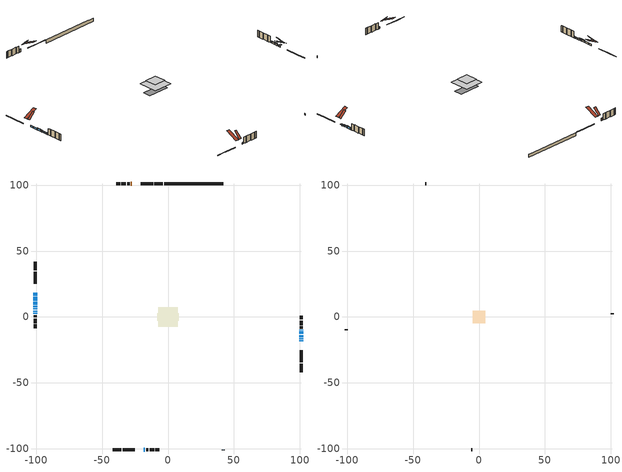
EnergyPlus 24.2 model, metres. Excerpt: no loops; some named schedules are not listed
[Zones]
conditioned space
 floor outside (Floor1 construction): -2.43,-2.43 -2.43,2.43 2.43,2.43 2.43,-2.43 z0.46
 floor adiabatic (AdiabaticFloorConstruction): -7.27,-7.27 -7.27,7.27 7.27,7.27 7.27,-7.27 z2.9
 floor foundation (Slab1 construction): -8.3,-2.89 -8.3,2.89 8.3,2.89 8.3,-2.89 z-1.98
 wall outside (RimJoist1 construction): -3.91,100.85 -10.4,100.85 / -41.77,-100.85 -35.28,-100.85 / -100.85,41.77 -100.85,35.28 / 100.85,-41.77 100.85,-35.28 z0.46:0.76
 wall outside (RimJoist2 construction): -11.33,100.85 -20.51,100.85 / -34.35,-100.85 -25.17,-100.85 / -100.85,34.35 -100.85,25.17 / 100.85,-34.35 100.85,-25.17 z0.46:0.76
 wall outside (AdiabaticWallConstruction 1): -27.31,100.85 -28.26,100.85 z0.46:2.49
 wall outside (AdiabaticWallConstruction): 100.85,-18.37 100.85,-17.76 z0.46:1.53; -100.85,18.37 -100.85,16.21 / -100.85,15.28 -100.85,12.44 / 100.85,-16.83 100.85,-16.22 / -100.85,6.6 -100.85,5.83 / 41.77,-100.85 42.06,-100.56 / -100.85,4.91 -100.85,4.14 / -18.37,-100.85 -17.6,-100.85 / -100.85,3.21 -100.85,2.44 / 100.85,-9.98 100.85,-9.82 z0.46:1.68; 100.85,-15.29 100.85,-13.66 / -100.85,11.51 -100.85,9.38 / -100.85,8.45 -100.85,7.53 / 100.85,-12.74 100.85,-10.9 z0.46:1.78
 wall outside (Wall1 construction): -29.19,100.85 -31,100.85 / -16.67,-100.85 -14.87,-100.85 / -100.85,1.51 -100.85,-0.3 / 100.85,-8.9 100.85,-7.09 z0.46:5.34
 wall outside (Wall2 construction): -31.93,100.85 -35.38,100.85 / -13.94,-100.85 -10.49,-100.85 / -100.85,-1.23 -100.85,-4.67 / 100.85,-6.16 100.85,-2.71 z0.46:5.34
 wall outside (Wall3 construction): -36.3,100.85 -39.16,100.85 / -9.56,-100.85 -6.71,-100.85 / -100.85,-5.6 -100.85,-8.45 / 100.85,-1.78 100.85,1.07 z0.46:5.34
 wall foundation (FoundationWall1 construction): -2.98,100.85,-1.98 -2.98,100.85,0.46 37.3,100.85,0.46 37.3,100.85,0.35 41.77,100.85,0.35 41.77,100.85,-1.98
 window (WindowConstruction 12): 100.85,-18.37 100.85,-17.76 z0.46:1.53
 window (WindowConstruction 5): -100.85,18.37 -100.85,16.21 z0.46:1.68
 window (WindowConstruction 6): -100.85,15.28 -100.85,12.44 z0.46:1.68
 window (WindowConstruction 7): 100.85,-16.83 100.85,-16.22 z0.46:1.68
 window (WindowConstruction 8): 100.85,-15.29 100.85,-13.66 z0.46:1.78
 window (WindowConstruction 9): -100.85,11.51 -100.85,9.38 z0.46:1.78
 window (WindowConstruction 10): -100.85,8.45 -100.85,7.53 z0.46:1.78
 window (WindowConstruction 11): -100.85,6.6 -100.85,5.83 z0.46:1.68
 window (WindowConstruction 13): 41.77,-100.85 42.06,-100.56 z0.46:1.68
 window (WindowConstruction): 100.85,-12.73 100.85,-10.91 z0.46:1.78
 window (WindowConstruction 1): -100.85,4.91 -100.85,4.14 z0.46:1.68
 window (WindowConstruction 2): -18.37,-100.85 -17.6,-100.85 z0.46:1.68
 window (WindowConstruction 3): -100.85,3.21 -100.85,2.44 z0.46:1.68
 window (WindowConstruction 4): 100.85,-9.98 100.85,-9.82 z0.46:1.68
 door (Door): -27.31,100.85 -28.26,100.85 z0.46:2.49
 ceiling adiabatic (AdiabaticFloorConstruction): 7.27,-7.27 7.27,7.27 -7.27,7.27 -7.27,-7.27 z2.9
 roof outside (Roof2 construction): -26.38,100.85,5.34 -26.38,96.35,9.84 -24.79,96.35,9.84 -24.79,100.85,5.34; -19.3,-100.85,5.34 -19.3,-96.35,9.84 -20.89,-96.35,9.84 -20.89,-100.85,5.34; -100.85,19.3,5.34 -96.35,19.3,9.84 -96.35,20.89,9.84 -100.85,20.89,5.34; 100.85,-19.3,5.34 96.35,-19.3,9.84 96.35,-20.89,9.84 100.85,-20.89,5.34
attic - vented
 floor to conditioned space (Floor2 construction Reversed): -4.58,-4.58 -4.58,4.58 4.58,4.58 4.58,-4.58 z5.34
 wall outside (Wall4 construction): -40.08,100.85 -40.84,100.85 / -5.78,-100.85 -5.02,-100.85 / -100.85,-9.38 -100.85,-10.14 / 100.85,2 100.85,2.76 z0.46:5.34
 roof outside (Roof1 construction): -23.86,100.85,5.34 -23.86,92.19,9.67 -21.44,92.19,9.67 -21.44,100.85,5.34; -21.82,-100.85,5.34 -21.82,-92.19,9.67 -24.24,-92.19,9.67 -24.24,-100.85,5.34; -100.85,21.82,5.34 -92.19,21.82,9.67 -92.19,24.24,9.67 -100.85,24.24,5.34; 100.85,-21.82,5.34 92.19,-21.82,9.67 92.19,-24.24,9.67 100.85,-24.24,5.34
shading: 100.85,-17.46 100.85,-18.67 102.07,-18.67 102.07,-17.46 z1.83; 100.85,-13.36 100.85,-15.59 101.15,-15.59 101.15,-13.36 z2.08; -100.85,9.08 -100.85,11.81 -101.15,11.81 -101.15,9.08 z2.08; -100.85,7.23 -100.85,8.75 -101.15,8.75 -101.15,7.23 z2.08; 100.85,-10.61 100.85,-13.03 101.15,-13.03 101.15,-10.61 z2.08
[Building]
Building 1: Terrain=Suburbs
[Site:Location]
Montreal Intl AP_QC: Latitude {deg}=45.47; Longitude {deg}=-73.74; Time Zone {hr}=-5; Elevation {m}=36; Keep Site Location Information=Yes
[Site:GroundTemperature:Shallow]
2.07863, -0.316383, -0.508184, 0.628371, 5.19101, 9.73239, 13.6695, 16.1636, 16.3755, 14.347, 10.5102, 6.10817
[Site:WaterMainsTemperature]
Calculation Method=Schedule; Temperature Schedule=mains temperature schedule
[Material] Roughness=Rough; Thermal Absorptance=0.9
Name | Thickness {m} | Conductivity {W/m-K} | Density {kg/m3} | Specific Heat {J/kg-K} | Solar Absorptance | Visible Absorptance
asphalt or fiberglass shingles | 0.00635 | 0.162714 | 1121.4 | 1465.45 | 0.84 | 0.84
ceiling loosefill ins | 0.169333 | 0.0480833 | 16.02 | 1046.75 | 0.7 | 0.7
ceiling stud and cavity | 0.1397 | 0.121125 | 65.682 | 1177.47 | 0.7 | 0.7
concrete 4.0 in. | 0.1016 | 1.803125 | 2242.8 | 837.4 | 0.7 | 0.7
concrete 8.0 in. | 0.2032 | 1.803125 | 2242.8 | 837.4 | 0.7 | 0.7
door material | 0.04445 | 0.0451087 | 512.64 | 1214.23 | 0.7 | 0.7
floor covering | 0.0127 | 0.0433444 | 54.468 | 1339.84 | 0.6 | 0.6
floor rigid ins; roof rigid ins | 0.103632 | 0.029427 | 32.04 | 1214.23 | 0.7 | 0.7
floor rigid ins 1; wall rigid ins 1 | 0.512978 | 0.029427 | 32.04 | 1214.23 | 0.7 | 0.7
floor stud and cavity | 0.1397 | 0.146326 | 92.3553 | 1139.71 | 0.7 | 0.7
floor stud and cavity 1 | 0.1397 | 1.75129 | 37.0049 | 1207.88 | 0.7 | 0.7
furniture material conditioned space 1 | 0.1524 | 0.115458 | 640.8 | 1214.23 | 0.6 | 0.6
gypsum board | 0.0127 | 0.160291 | 801 | 837.4 | 0.6 | 0.6
osb sheathing 0.5 in. | 0.0127 | 0.115458 | 512.64 | 1214.23 | 0.7 | 0.7
osb sheathing 0.75 in. | 0.01905 | 0.115458 | 512.64 | 1214.23 | 0.7 | 0.7
osb sheathing 2.0 in. | 0.0508 | 0.115458 | 512.64 | 1214.23 | 0.7 | 0.7
rim joist rigid ins; wall rigid ins | 0.051816 | 0.029427 | 32.04 | 1214.23 | 0.7 | 0.7
rim joist stud and cavity | 0.0508 | 0.0379815 | 125.044 | 1163.47 | 0.6 | 0.6
rim joist stud and cavity 1 | 0.0508 | 0.0327253 | 125.044 | 1163.47 | 0.6 | 0.6
roof stud and cavity | 0.2032 | 0.212744 | 78.34581 | 1123.46 | 0.7 | 0.7
wall stud and cavity | 0.1397 | 0.132674 | 139.0536 | 1170.24 | 0.7 | 0.7
wall stud and cavity 1 | 0.1397 | 0.15346 | 139.0536 | 1170.24 | 0.7 | 0.7
wall stud and cavity 2 | 0.1397 | 0.148854 | 139.0536 | 1170.24 | 0.7 | 0.7
wall stud and cavity 3 | 0.0889 | 6.1454 | 50.32683 | 1063.81 | 0.6 | 0.6
wall stud and cavity 4 | 0.0889 | 0.380278 | 52.3479 | 1209.89 | 0.7 | 0.7
wall stud and cavity 5 | 0.0889 | 0.391764 | 83.0341 | 1211.67 | 0.7 | 0.7
wood siding | 0.0254 | 0.102417 | 544.68 | 1172.36 | 0 | 0
wood siding 1 | 0.00254 | 0.102417 | 544.68 | 1172.36 | 0 | 0
wood siding 2; wood siding 3; wood siding 4 | 0.0254 | 0.102417 | 544.68 | 1172.36 | 0.7 | 0.7
[WindowMaterial:SimpleGlazingSystem]
Name | U-Factor {W/m2-K} | Solar Heat Gain Coefficient
WindowMaterial | 2.93325 | 0.65
WindowMaterial 1 | 2.95142 | 0.64
WindowMaterial 2 | 3.07009 | 0.42
WindowMaterial 3 | 2.89578 | 0.69
WindowMaterial 4 | 2.8867 | 0.7
WindowMaterial 5 | 3.063281 | 0.53
WindowMaterial 6 | 2.941204 | 0.65
WindowMaterial 7 | 3.1405 | 0.44
WindowMaterial 8 | 6.93965 | 0.69
[Construction]
AdiabaticFloorConstruction: floor stud and cavity 1, floor rigid ins 1, osb sheathing 0.75 in., floor covering
AdiabaticWallConstruction: wood siding 3, wall rigid ins 1, wall stud and cavity 4, gypsum board
AdiabaticWallConstruction 1: wood siding 4, wall rigid ins 1, wall stud and cavity 4, gypsum board
Door: door material
Floor1 construction: floor stud and cavity, floor rigid ins, osb sheathing 0.75 in., floor covering
Floor2 construction Reversed: gypsum board, ceiling stud and cavity, ceiling loosefill ins
FoundationWall1 construction: concrete 8.0 in.
furniture construction conditioned space 1: furniture material conditioned space 1
PartitionWallConstruction: gypsum board, wall stud and cavity 5, gypsum board
RimJoist1 construction: wood siding 2, rim joist rigid ins, osb sheathing 2.0 in., rim joist stud and cavity
RimJoist2 construction: wood siding 2, rim joist rigid ins, osb sheathing 2.0 in., rim joist stud and cavity 1
Roof1 construction: asphalt or fiberglass shingles
Roof2 construction: asphalt or fiberglass shingles, roof rigid ins, osb sheathing 0.75 in., roof stud and cavity, gypsum board
Slab1 construction: concrete 4.0 in.
Wall1 construction: wood siding, wall rigid ins, osb sheathing 0.5 in., wall stud and cavity, gypsum board
Wall2 construction: wood siding, wall rigid ins, osb sheathing 0.5 in., wall stud and cavity 1, gypsum board
Wall3 construction: wood siding, wall rigid ins, osb sheathing 0.5 in., wall stud and cavity 2, gypsum board
Wall4 construction: wood siding 1, wall stud and cavity 3
WindowConstruction; WindowConstruction 10: WindowMaterial
WindowConstruction 1; WindowConstruction 11; WindowConstruction 2; WindowConstruction 3; WindowConstruction 9: WindowMaterial 1
WindowConstruction 12: WindowMaterial 7
WindowConstruction 13: WindowMaterial 8
WindowConstruction 4: WindowMaterial 2
WindowConstruction 5: WindowMaterial 3
WindowConstruction 6: WindowMaterial 4
WindowConstruction 7: WindowMaterial 5
WindowConstruction 8: WindowMaterial 6
[Zone] Multiplier=1; Part of Total Floor Area=Yes
Name | Volume {m3}
attic - vented | 57.2805
conditioned space | 768.2
[Space]
Name | Zone | Volume {m3}
attic - vented 1 | attic - vented | 57.2805
conditioned space 1 | conditioned space | 768.2
[ZoneInfiltration:EffectiveLeakageArea]
infil attic - vented 1: Zone or Space=attic - vented 1; Schedule=Always On Discrete; Effective Air Leakage Area {cm2}=3356; Stack Coefficient=0.000640318; Wind Coefficient=1.70969e-05
[ZoneMixing]
whole house fan mix: Zone or Space=attic - vented; Schedule=Always On Continuous; Design Flow Rate Calculation Method=Flow/Zone; Design Flow Rate {m3/s}=0; Source Zone or Space=conditioned space
[SurfaceProperty:ExposedFoundationPerimeter]
Slab1: Exposed Perimeter Calculation Method=TotalExposedPerimeter; Total Exposed Perimeter {m}=44.751
[InternalMass] Zone or ZoneList=conditioned space; Space or SpaceList=conditioned space 1
Name | Construction | Surface Area {m2}
furniture mass conditioned space 1 | furniture construction conditioned space 1 | 132.34
partition wall mass | PartitionWallConstruction | 330.85
[Lights]
interior lighting: Zone or ZoneList or Space or SpaceList=conditioned space 1; Schedule=interior lighting schedule; Design Level Calculation Method=LightingLevel; Lighting Level {W}=343.2; Return Air Fraction=0; Fraction Radiant=0.6; Fraction Visible=0.2; Fraction Replaceable=1
[People]
occupants: Zone or ZoneList or Space or SpaceList=conditioned space 1; Number of People Schedule=occupants schedule; Number of People Calculation Method=People; Number of People=3; Fraction Radiant=0.314171; Sensible Heat Fraction=0.56303; Activity Level Schedule=occupants activity schedule; Carbon Dioxide Generation Rate {m3/s-W}=0; Enable ASHRAE 55 Comfort Warnings=No; Mean Radiant Temperature Calculation Type=EnclosureAveraged
[ElectricEquipment] Zone or ZoneList or Space or SpaceList=conditioned space 1; Design Level Calculation Method=EquipmentLevel
Name | Schedule | Design Level {W} | Fraction Latent | Fraction Radiant | Fraction Lost
clothes dryer | clothes dryer schedule | 140.772 | 0.015 | 0.081 | 0.85
clothes washer | clothes washer schedule | 32.1985 | 0.03 | 0.162 | 0.7
cooking range | cooking range schedule | 215.147 | 0.08 | 0.432 | 0.2
dishwasher | dishwasher schedule | 66.8632 | 0.3 | 0.18 | 0.4
fridge | fridge schedule | 72.9452 | 0 | 0.6 | 0
mech vent house fan | mech vent house fan schedule | 200 | 0 | 0 | 1
mech vent house fan cfis | mech vent house fan cfis schedule | 0 | 0 | 0 | 0
misc plug loads | misc plug loads schedule | 494.7 | 0.045 | 0.513 | 0.1
whole house fan | Always On Discrete | 0 | 0 | 0 | 1
[OtherEquipment] Zone or ZoneList or Space or SpaceList=conditioned space 1; Design Level Calculation Method=EquipmentLevel
Name | Fuel Type | Schedule | Design Level {W} | Fraction Latent | Fraction Radiant | Fraction Lost
clothes dryer 1 | Electricity | clothes dryer schedule | 0 | 0.015 | 0.081 | 0.85
cooking range 1 | Electricity | cooking range schedule | 0 | 0.08 | 0.432 | 0.2
general water use latent | None | general water use schedule | 62.594 | 1 | 0 | 0
general water use sensible | None | general water use schedule | -61.6891 | 0 | 0.6 | 0
mech vent house fan latent load | None | Always On Discrete | 0 | 1 | 0 | 0
mech vent house fan sensible load | None | Always On Discrete | 0 | 0 | 0 | 0
water heater energy adjustment1 | Electricity | Always On Discrete | 0.01 | 0 | 0 | 1
[ZoneInfiltration:DesignFlowRate] Zone or ZoneList or Space or SpaceList=conditioned space 1; Schedule=Always On Discrete; Design Flow Rate Calculation Method=Flow/Zone; Design Flow Rate {m3/s}=0
infil flow; natural vent flow; whole house fan flow
[Foundation:Kiva]
Foundation Kiva 1: Initial Indoor Air Temperature {C}=21; Wall Height Above Grade {m}=0.459974; Wall Depth Below Slab {m}=0.2032
[Foundation:Kiva:Settings]
Soil Conductivity {W/m-K}=0.849921; Soil Density {kg/m3}=1842.3; Soil Specific Heat {J/kg-K}=418.7; Ground Solar Absorptivity=0.9; Ground Thermal Absorptivity=0.9; Ground Surface Roughness {m}=0.03; Far-Field Width {m}=40; Deep-Ground Boundary Condition=ZeroFlux; Deep-Ground Depth {m}=40; Minimum Cell Dimension {m}=0.2; Maximum Cell Growth Coefficient=3; Simulation Timestep=Timestep
[Exterior:Lights]
exterior lighting: Schedule=exterior lighting schedule; Design Level {W}=75.6
[Schedule:Constant]
Name | Hourly Value
Always On Continuous; mech vent house fan schedule; mech vent house fan cfis schedule; Always On Discrete | 1
occupants activity schedule | 117.228
fridge schedule | 0
[Schedule:Week:Daily]
interior lighting schedule Week Rule - Jan1-Jan27: interior lighting schedule day, interior lighting schedule day, interior lighting schedule day, interior lighting schedule day, interior lighting schedule day, interior lighting schedule day, interior lighting schedule day, interior lighting schedule default day, interior lighting schedule default day, interior lighting schedule default day, interior lighting schedule default day, interior lighting schedule default day
interior lighting schedule Week Rule - Jan28-Feb3: interior lighting schedule day, interior lighting schedule day, interior lighting schedule day, interior lighting schedule day, interior lighting schedule day 1, interior lighting schedule day 1, interior lighting schedule day 1, interior lighting schedule default day, interior lighting schedule default day, interior lighting schedule default day, interior lighting schedule default day, interior lighting schedule default day
interior lighting schedule Week Rule - Feb4-Feb24: interior lighting schedule day 1, interior lighting schedule day 1, interior lighting schedule day 1, interior lighting schedule day 1, interior lighting schedule day 1, interior lighting schedule day 1, interior lighting schedule day 1, interior lighting schedule default day, interior lighting schedule default day, interior lighting schedule default day, interior lighting schedule default day, interior lighting schedule default day
interior lighting schedule Week Rule - Feb25-Mar3: interior lighting schedule day 1, interior lighting schedule day 1, interior lighting schedule day 1, interior lighting schedule day 1, interior lighting schedule day 2, interior lighting schedule day 2, interior lighting schedule day 2, interior lighting schedule default day, interior lighting schedule default day, interior lighting schedule default day, interior lighting schedule default day, interior lighting schedule default day
interior lighting schedule Week Rule - Mar4-Mar31: interior lighting schedule day 2, interior lighting schedule day 2, interior lighting schedule day 2, interior lighting schedule day 2, interior lighting schedule day 2, interior lighting schedule day 2, interior lighting schedule day 2, interior lighting schedule default day, interior lighting schedule default day, interior lighting schedule default day, interior lighting schedule default day, interior lighting schedule default day
interior lighting schedule Week Rule - Apr1-Apr28: interior lighting schedule day 3, interior lighting schedule day 3, interior lighting schedule day 3, interior lighting schedule day 3, interior lighting schedule day 3, interior lighting schedule day 3, interior lighting schedule day 3, interior lighting schedule default day, interior lighting schedule default day, interior lighting schedule default day, interior lighting schedule default day, interior lighting schedule default day
interior lighting schedule Week Rule - Apr29-May5: interior lighting schedule day 3, interior lighting schedule day 3, interior lighting schedule day 4, interior lighting schedule day 4, interior lighting schedule day 4, interior lighting schedule day 4, interior lighting schedule day 4, interior lighting schedule default day, interior lighting schedule default day, interior lighting schedule default day, interior lighting schedule default day, interior lighting schedule default day
interior lighting schedule Week Rule - May6-May26: interior lighting schedule day 4, interior lighting schedule day 4, interior lighting schedule day 4, interior lighting schedule day 4, interior lighting schedule day 4, interior lighting schedule day 4, interior lighting schedule day 4, interior lighting schedule default day, interior lighting schedule default day, interior lighting schedule default day, interior lighting schedule default day, interior lighting schedule default day
interior lighting schedule Week Rule - May27-Jun2: interior lighting schedule day 4, interior lighting schedule day 4, interior lighting schedule day 4, interior lighting schedule day 4, interior lighting schedule day 4, interior lighting schedule day 5, interior lighting schedule day 5, interior lighting schedule default day, interior lighting schedule default day, interior lighting schedule default day, interior lighting schedule default day, interior lighting schedule default day
interior lighting schedule Week Rule - Jun3-Jun30: interior lighting schedule day 5, interior lighting schedule day 5, interior lighting schedule day 5, interior lighting schedule day 5, interior lighting schedule day 5, interior lighting schedule day 5, interior lighting schedule day 5, interior lighting schedule default day, interior lighting schedule default day, interior lighting schedule default day, interior lighting schedule default day, interior lighting schedule default day
interior lighting schedule Week Rule - Jul1-Jul28: interior lighting schedule day 6, interior lighting schedule day 6, interior lighting schedule day 6, interior lighting schedule day 6, interior lighting schedule day 6, interior lighting schedule day 6, interior lighting schedule day 6, interior lighting schedule default day, interior lighting schedule default day, interior lighting schedule default day, interior lighting schedule default day, interior lighting schedule default day
interior lighting schedule Week Rule - Jul29-Aug4: interior lighting schedule day 6, interior lighting schedule day 6, interior lighting schedule day 6, interior lighting schedule day 7, interior lighting schedule day 7, interior lighting schedule day 7, interior lighting schedule day 7, interior lighting schedule default day, interior lighting schedule default day, interior lighting schedule default day, interior lighting schedule default day, interior lighting schedule default day
interior lighting schedule Week Rule - Aug5-Aug25: interior lighting schedule day 7, interior lighting schedule day 7, interior lighting schedule day 7, interior lighting schedule day 7, interior lighting schedule day 7, interior lighting schedule day 7, interior lighting schedule day 7, interior lighting schedule default day, interior lighting schedule default day, interior lighting schedule default day, interior lighting schedule default day, interior lighting schedule default day
interior lighting schedule Week Rule - Aug26-Sep1: interior lighting schedule day 7, interior lighting schedule day 7, interior lighting schedule day 7, interior lighting schedule day 7, interior lighting schedule day 7, interior lighting schedule day 7, interior lighting schedule day 8, interior lighting schedule default day, interior lighting schedule default day, interior lighting schedule default day, interior lighting schedule default day, interior lighting schedule default day
interior lighting schedule Week Rule - Sep2-Sep29: interior lighting schedule day 8, interior lighting schedule day 8, interior lighting schedule day 8, interior lighting schedule day 8, interior lighting schedule day 8, interior lighting schedule day 8, interior lighting schedule day 8, interior lighting schedule default day, interior lighting schedule default day, interior lighting schedule default day, interior lighting schedule default day, interior lighting schedule default day
interior lighting schedule Week Rule - Sep30-Oct6: interior lighting schedule day 8, interior lighting schedule day 9, interior lighting schedule day 9, interior lighting schedule day 9, interior lighting schedule day 9, interior lighting schedule day 9, interior lighting schedule day 9, interior lighting schedule default day, interior lighting schedule default day, interior lighting schedule default day, interior lighting schedule default day, interior lighting schedule default day
interior lighting schedule Week Rule - Oct7-Oct27: interior lighting schedule day 9, interior lighting schedule day 9, interior lighting schedule day 9, interior lighting schedule day 9, interior lighting schedule day 9, interior lighting schedule day 9, interior lighting schedule day 9, interior lighting schedule default day, interior lighting schedule default day, interior lighting schedule default day, interior lighting schedule default day, interior lighting schedule default day
interior lighting schedule Week Rule - Oct28-Nov3: interior lighting schedule day 9, interior lighting schedule day 9, interior lighting schedule day 9, interior lighting schedule day 9, interior lighting schedule day 10, interior lighting schedule day 10, interior lighting schedule day 10, interior lighting schedule default day, interior lighting schedule default day, interior lighting schedule default day, interior lighting schedule default day, interior lighting schedule default day
interior lighting schedule Week Rule - Nov4-Nov24: interior lighting schedule day 10, interior lighting schedule day 10, interior lighting schedule day 10, interior lighting schedule day 10, interior lighting schedule day 10, interior lighting schedule day 10, interior lighting schedule day 10, interior lighting schedule default day, interior lighting schedule default day, interior lighting schedule default day, interior lighting schedule default day, interior lighting schedule default day
interior lighting schedule Week Rule - Nov25-Dec1: interior lighting schedule day 10, interior lighting schedule day 10, interior lighting schedule day 10, interior lighting schedule day 10, interior lighting schedule day 10, interior lighting schedule day 10, interior lighting schedule day 11, interior lighting schedule default day, interior lighting schedule default day, interior lighting schedule default day, interior lighting schedule default day, interior lighting schedule default day
interior lighting schedule Week Rule - Dec2-Dec31: interior lighting schedule day 11, interior lighting schedule day 11, interior lighting schedule day 11, interior lighting schedule day 11, interior lighting schedule day 11, interior lighting schedule day 11, interior lighting schedule day 11, interior lighting schedule default day, interior lighting schedule default day, interior lighting schedule default day, interior lighting schedule default day, interior lighting schedule default day
occupants schedule Week Rule - Jan1-Dec31: occupants schedule day, occupants schedule day, occupants schedule day, occupants schedule day, occupants schedule day, occupants schedule day, occupants schedule day, occupants schedule default day, occupants schedule default day, occupants schedule default day, occupants schedule default day, occupants schedule default day
clothes dryer schedule Week Rule - Jan1-Dec31: clothes dryer schedule day, clothes dryer schedule day, clothes dryer schedule day, clothes dryer schedule day, clothes dryer schedule day, clothes dryer schedule day, clothes dryer schedule day, clothes dryer schedule default day, clothes dryer schedule default day, clothes dryer schedule default day, clothes dryer schedule default day, clothes dryer schedule default day
clothes washer schedule Week Rule - Jan1-Dec31: clothes washer schedule day, clothes washer schedule day, clothes washer schedule day, clothes washer schedule day, clothes washer schedule day, clothes washer schedule day, clothes washer schedule day, clothes washer schedule default day, clothes washer schedule default day, clothes washer schedule default day, clothes washer schedule default day, clothes washer schedule default day
cooking range schedule Week Rule - Jan1-Dec31: cooking range schedule day, cooking range schedule day, cooking range schedule day, cooking range schedule day, cooking range schedule day, cooking range schedule day, cooking range schedule day, cooking range schedule default day, cooking range schedule default day, cooking range schedule default day, cooking range schedule default day, cooking range schedule default day
dishwasher schedule Week Rule - Jan1-Dec31: dishwasher schedule day, dishwasher schedule day, dishwasher schedule day, dishwasher schedule day, dishwasher schedule day, dishwasher schedule day, dishwasher schedule day, dishwasher schedule default day, dishwasher schedule default day, dishwasher schedule default day, dishwasher schedule default day, dishwasher schedule default day
misc plug loads schedule Week Rule - Jan1-Dec31: misc plug loads schedule day, misc plug loads schedule day, misc plug loads schedule day, misc plug loads schedule day, misc plug loads schedule day, misc plug loads schedule day, misc plug loads schedule day, misc plug loads schedule default day, misc plug loads schedule default day, misc plug loads schedule default day, misc plug loads schedule default day, misc plug loads schedule default day
general water use schedule Week Rule - Jan1-Dec31: general water use schedule day, general water use schedule day, general water use schedule day, general water use schedule day, general water use schedule day, general water use schedule day, general water use schedule day, general water use schedule default day, general water use schedule default day, general water use schedule default day, general water use schedule default day, general water use schedule default day
exterior lighting schedule Week Rule - Jan1-Jan27: exterior lighting schedule day, exterior lighting schedule day, exterior lighting schedule day, exterior lighting schedule day, exterior lighting schedule day, exterior lighting schedule day, exterior lighting schedule day, exterior lighting schedule default day, exterior lighting schedule default day, exterior lighting schedule default day, exterior lighting schedule default day, exterior lighting schedule default day
exterior lighting schedule Week Rule - Jan28-Feb3: exterior lighting schedule day, exterior lighting schedule day, exterior lighting schedule day, exterior lighting schedule day, exterior lighting schedule day 1, exterior lighting schedule day 1, exterior lighting schedule day 1, exterior lighting schedule default day, exterior lighting schedule default day, exterior lighting schedule default day, exterior lighting schedule default day, exterior lighting schedule default day
exterior lighting schedule Week Rule - Feb4-Feb24: exterior lighting schedule day 1, exterior lighting schedule day 1, exterior lighting schedule day 1, exterior lighting schedule day 1, exterior lighting schedule day 1, exterior lighting schedule day 1, exterior lighting schedule day 1, exterior lighting schedule default day, exterior lighting schedule default day, exterior lighting schedule default day, exterior lighting schedule default day, exterior lighting schedule default day
exterior lighting schedule Week Rule - Feb25-Mar3: exterior lighting schedule day 1, exterior lighting schedule day 1, exterior lighting schedule day 1, exterior lighting schedule day 1, exterior lighting schedule day 2, exterior lighting schedule day 2, exterior lighting schedule day 2, exterior lighting schedule default day, exterior lighting schedule default day, exterior lighting schedule default day, exterior lighting schedule default day, exterior lighting schedule default day
exterior lighting schedule Week Rule - Mar4-Mar31: exterior lighting schedule day 2, exterior lighting schedule day 2, exterior lighting schedule day 2, exterior lighting schedule day 2, exterior lighting schedule day 2, exterior lighting schedule day 2, exterior lighting schedule day 2, exterior lighting schedule default day, exterior lighting schedule default day, exterior lighting schedule default day, exterior lighting schedule default day, exterior lighting schedule default day
exterior lighting schedule Week Rule - Apr1-Apr28: exterior lighting schedule day 3, exterior lighting schedule day 3, exterior lighting schedule day 3, exterior lighting schedule day 3, exterior lighting schedule day 3, exterior lighting schedule day 3, exterior lighting schedule day 3, exterior lighting schedule default day, exterior lighting schedule default day, exterior lighting schedule default day, exterior lighting schedule default day, exterior lighting schedule default day
exterior lighting schedule Week Rule - Apr29-May5: exterior lighting schedule day 3, exterior lighting schedule day 3, exterior lighting schedule day 4, exterior lighting schedule day 4, exterior lighting schedule day 4, exterior lighting schedule day 4, exterior lighting schedule day 4, exterior lighting schedule default day, exterior lighting schedule default day, exterior lighting schedule default day, exterior lighting schedule default day, exterior lighting schedule default day
exterior lighting schedule Week Rule - May6-May26: exterior lighting schedule day 4, exterior lighting schedule day 4, exterior lighting schedule day 4, exterior lighting schedule day 4, exterior lighting schedule day 4, exterior lighting schedule day 4, exterior lighting schedule day 4, exterior lighting schedule default day, exterior lighting schedule default day, exterior lighting schedule default day, exterior lighting schedule default day, exterior lighting schedule default day
exterior lighting schedule Week Rule - May27-Jun2: exterior lighting schedule day 4, exterior lighting schedule day 4, exterior lighting schedule day 4, exterior lighting schedule day 4, exterior lighting schedule day 4, exterior lighting schedule day 5, exterior lighting schedule day 5, exterior lighting schedule default day, exterior lighting schedule default day, exterior lighting schedule default day, exterior lighting schedule default day, exterior lighting schedule default day
exterior lighting schedule Week Rule - Jun3-Jun30: exterior lighting schedule day 5, exterior lighting schedule day 5, exterior lighting schedule day 5, exterior lighting schedule day 5, exterior lighting schedule day 5, exterior lighting schedule day 5, exterior lighting schedule day 5, exterior lighting schedule default day, exterior lighting schedule default day, exterior lighting schedule default day, exterior lighting schedule default day, exterior lighting schedule default day
exterior lighting schedule Week Rule - Jul1-Jul28: exterior lighting schedule day 6, exterior lighting schedule day 6, exterior lighting schedule day 6, exterior lighting schedule day 6, exterior lighting schedule day 6, exterior lighting schedule day 6, exterior lighting schedule day 6, exterior lighting schedule default day, exterior lighting schedule default day, exterior lighting schedule default day, exterior lighting schedule default day, exterior lighting schedule default day
exterior lighting schedule Week Rule - Jul29-Aug4: exterior lighting schedule day 6, exterior lighting schedule day 6, exterior lighting schedule day 6, exterior lighting schedule day 7, exterior lighting schedule day 7, exterior lighting schedule day 7, exterior lighting schedule day 7, exterior lighting schedule default day, exterior lighting schedule default day, exterior lighting schedule default day, exterior lighting schedule default day, exterior lighting schedule default day
exterior lighting schedule Week Rule - Aug5-Aug25: exterior lighting schedule day 7, exterior lighting schedule day 7, exterior lighting schedule day 7, exterior lighting schedule day 7, exterior lighting schedule day 7, exterior lighting schedule day 7, exterior lighting schedule day 7, exterior lighting schedule default day, exterior lighting schedule default day, exterior lighting schedule default day, exterior lighting schedule default day, exterior lighting schedule default day
exterior lighting schedule Week Rule - Aug26-Sep1: exterior lighting schedule day 7, exterior lighting schedule day 7, exterior lighting schedule day 7, exterior lighting schedule day 7, exterior lighting schedule day 7, exterior lighting schedule day 7, exterior lighting schedule day 8, exterior lighting schedule default day, exterior lighting schedule default day, exterior lighting schedule default day, exterior lighting schedule default day, exterior lighting schedule default day
exterior lighting schedule Week Rule - Sep2-Sep29: exterior lighting schedule day 8, exterior lighting schedule day 8, exterior lighting schedule day 8, exterior lighting schedule day 8, exterior lighting schedule day 8, exterior lighting schedule day 8, exterior lighting schedule day 8, exterior lighting schedule default day, exterior lighting schedule default day, exterior lighting schedule default day, exterior lighting schedule default day, exterior lighting schedule default day
exterior lighting schedule Week Rule - Sep30-Oct6: exterior lighting schedule day 8, exterior lighting schedule day 9, exterior lighting schedule day 9, exterior lighting schedule day 9, exterior lighting schedule day 9, exterior lighting schedule day 9, exterior lighting schedule day 9, exterior lighting schedule default day, exterior lighting schedule default day, exterior lighting schedule default day, exterior lighting schedule default day, exterior lighting schedule default day
exterior lighting schedule Week Rule - Oct7-Oct27: exterior lighting schedule day 9, exterior lighting schedule day 9, exterior lighting schedule day 9, exterior lighting schedule day 9, exterior lighting schedule day 9, exterior lighting schedule day 9, exterior lighting schedule day 9, exterior lighting schedule default day, exterior lighting schedule default day, exterior lighting schedule default day, exterior lighting schedule default day, exterior lighting schedule default day
exterior lighting schedule Week Rule - Oct28-Nov3: exterior lighting schedule day 9, exterior lighting schedule day 9, exterior lighting schedule day 9, exterior lighting schedule day 9, exterior lighting schedule day 10, exterior lighting schedule day 10, exterior lighting schedule day 10, exterior lighting schedule default day, exterior lighting schedule default day, exterior lighting schedule default day, exterior lighting schedule default day, exterior lighting schedule default day
exterior lighting schedule Week Rule - Nov4-Nov24: exterior lighting schedule day 10, exterior lighting schedule day 10, exterior lighting schedule day 10, exterior lighting schedule day 10, exterior lighting schedule day 10, exterior lighting schedule day 10, exterior lighting schedule day 10, exterior lighting schedule default day, exterior lighting schedule default day, exterior lighting schedule default day, exterior lighting schedule default day, exterior lighting schedule default day
[Schedule:Year]
interior lighting schedule: interior lighting schedule Week Rule - Jan1-Jan27, 1, 1, 1, 27, interior lighting schedule Week Rule - Jan28-Feb3, 1, 28, 2, 3, interior lighting schedule Week Rule - Feb4-Feb24, 2, 4, 2, 24, interior lighting schedule Week Rule - Feb25-Mar3, 2, 25, 3, 3, interior lighting schedule Week Rule - Mar4-Mar31, 3, 4, 3, 31, interior lighting schedule Week Rule - Apr1-Apr28, 4, 1, 4, 28, interior lighting schedule Week Rule - Apr29-May5, 4, 29, 5, 5, interior lighting schedule Week Rule - May6-May26, 5, 6, 5, 26, interior lighting schedule Week Rule - May27-Jun2, 5, 27, 6, 2, interior lighting schedule Week Rule - Jun3-Jun30, 6, 3, 6, 30, interior lighting schedule Week Rule - Jul1-Jul28, 7, 1, 7, 28, interior lighting schedule Week Rule - Jul29-Aug4, 7, 29, 8, 4, interior lighting schedule Week Rule - Aug5-Aug25, 8, 5, 8, 25, interior lighting schedule Week Rule - Aug26-Sep1, 8, 26, 9, 1, interior lighting schedule Week Rule - Sep2-Sep29, 9, 2, 9, 29, interior lighting schedule Week Rule - Sep30-Oct6, 9, 30, 10, 6, interior lighting schedule Week Rule - Oct7-Oct27, 10, 7, 10, 27, interior lighting schedule Week Rule - Oct28-Nov3, 10, 28, 11, 3, interior lighting schedule Week Rule - Nov4-Nov24, 11, 4, 11, 24, interior lighting schedule Week Rule - Nov25-Dec1, 11, 25, 12, 1, interior lighting schedule Week Rule - Dec2-Dec31, 12, 2, 12, 31
occupants schedule: occupants schedule Week Rule - Jan1-Dec31, 1, 1, 12, 31
clothes dryer schedule: clothes dryer schedule Week Rule - Jan1-Dec31, 1, 1, 12, 31
clothes washer schedule: clothes washer schedule Week Rule - Jan1-Dec31, 1, 1, 12, 31
cooking range schedule: cooking range schedule Week Rule - Jan1-Dec31, 1, 1, 12, 31
dishwasher schedule: dishwasher schedule Week Rule - Jan1-Dec31, 1, 1, 12, 31
misc plug loads schedule: misc plug loads schedule Week Rule - Jan1-Dec31, 1, 1, 12, 31
general water use schedule: general water use schedule Week Rule - Jan1-Dec31, 1, 1, 12, 31
exterior lighting schedule: exterior lighting schedule Week Rule - Jan1-Jan27, 1, 1, 1, 27, exterior lighting schedule Week Rule - Jan28-Feb3, 1, 28, 2, 3, exterior lighting schedule Week Rule - Feb4-Feb24, 2, 4, 2, 24, exterior lighting schedule Week Rule - Feb25-Mar3, 2, 25, 3, 3, exterior lighting schedule Week Rule - Mar4-Mar31, 3, 4, 3, 31, exterior lighting schedule Week Rule - Apr1-Apr28, 4, 1, 4, 28, exterior lighting schedule Week Rule - Apr29-May5, 4, 29, 5, 5, exterior lighting schedule Week Rule - May6-May26, 5, 6, 5, 26, exterior lighting schedule Week Rule - May27-Jun2, 5, 27, 6, 2, exterior lighting schedule Week Rule - Jun3-Jun30, 6, 3, 6, 30, exterior lighting schedule Week Rule - Jul1-Jul28, 7, 1, 7, 28, exterior lighting schedule Week Rule - Jul29-Aug4, 7, 29, 8, 4, exterior lighting schedule Week Rule - Aug5-Aug25, 8, 5, 8, 25, exterior lighting schedule Week Rule - Aug26-Sep1, 8, 26, 9, 1, exterior lighting schedule Week Rule - Sep2-Sep29, 9, 2, 9, 29, exterior lighting schedule Week Rule - Sep30-Oct6, 9, 30, 10, 6, exterior lighting schedule Week Rule - Oct7-Oct27, 10, 7, 10, 27, exterior lighting schedule Week Rule - Oct28-Nov3, 10, 28, 11, 3, exterior lighting schedule Week Rule - Nov4-Nov24, 11, 4, 11, 24, exterior lighting schedule Week Rule - Nov25-Dec1, 11, 25, 12, 1, exterior lighting schedule Week Rule - Dec2-Dec31, 12, 2, 12, 31
[Schedule:Compact]
mains temperature schedule: Through: 01/01, For: AllDays, Until: 24:00, 6.56833, Through: 01/02, For: AllDays, Until: 24:00, 6.48722, Through: 01/03, For: AllDays, Until: 24:00, 6.40722, Through: 01/04, For: AllDays, Until: 24:00, 6.32889, Through: 01/05, For: AllDays, Until: 24:00, 6.25167, Through: 01/06, For: AllDays, Until: 24:00, 6.17611, Through: 01/07, For: AllDays, Until: 24:00, 6.10222, Through: 01/08, For: AllDays, Until: 24:00, 6.02944, Through: 01/09, For: AllDays, Until: 24:00, 5.95833, Through: 01/10, For: AllDays, Until: 24:00, 5.88889, Through: 01/11, For: AllDays, Until: 24:00, 5.82056, Through: 01/12, For: AllDays, Until: 24:00, 5.75444, Through: 01/13, For: AllDays, Until: 24:00, 5.68944, Through: 01/14, For: AllDays, Until: 24:00, 5.62611, Through: 01/15, For: AllDays, Until: 24:00, 5.56444, Through: 01/16, For: AllDays, Until: 24:00, 5.50444, Through: 01/17, For: AllDays, Until: 24:00, 5.44611, Through: 01/18, For: AllDays, Until: 24:00, 5.38944, Through: 01/19, For: AllDays, Until: 24:00, 5.33389, Through: 01/20, For: AllDays, Until: 24:00, 5.28111, Through: 01/21, For: AllDays, Until: 24:00, 5.22944, Through: 01/22, For: AllDays, Until: 24:00, 5.17944, Through: 01/23, For: AllDays, Until: 24:00, 5.13111, Through: 01/24, For: AllDays, Until: 24:00, 5.085, Through: 01/25, For: AllDays, Until: 24:00, 5.04056, Through: 01/26, For: AllDays, Until: 24:00, 4.99778, Through: 01/27, For: AllDays, Until: 24:00, 4.95667, Through: 01/28, For: AllDays, Until: 24:00, 4.91778, Through: 01/29, For: AllDays, Until: 24:00, 4.88056, Through: 01/30, For: AllDays, Until: 24:00, 4.845, Through: 01/31, For: AllDays, Until: 24:00, 4.81167, Through: 02/01, For: AllDays, Until: 24:00, 4.77944, Through: 02/02, For: AllDays, Until: 24:00, 4.75, Through: 02/03, For: AllDays, Until: 24:00, 4.72167, Through: 02/04, For: AllDays, Until: 24:00, 4.69611, Through: 02/05, For: AllDays, Until: 24:00, 4.67167, Through: 02/06, For: AllDays, Until: 24:00, 4.64944, Through: 02/07, For: AllDays, Until: 24:00, 4.62889, Through: 02/08, For: AllDays, Until: 24:00, 4.61056, Through: 02/09, For: AllDays, Until: 24:00, 4.59389, Through: 02/10, For: AllDays, Until: 24:00, 4.57944, Through: 02/11, For: AllDays, Until: 24:00, 4.56667, Through: 02/12, For: AllDays, Until: 24:00, 4.55611, Through: 02/13, For: AllDays, Until: 24:00, 4.54722, Through: 02/14, For: AllDays, Until: 24:00, 4.54056, Through: 02/15, For: AllDays, Until: 24:00, 4.53556, Through: 02/16, For: AllDays, Until: 24:00, 4.53278, Through: 02/17, For: AllDays, Until: 24:00, 4.53167, Through: 02/18, For: AllDays, Until: 24:00, 4.53278, Through: 02/19, For: AllDays, Until: 24:00, 4.53556, Through: 02/20, For: AllDays, Until: 24:00, 4.54056, Through: 02/21, For: AllDays, Until: 24:00, 4.54722, Through: 02/22, For: AllDays, Until: 24:00, 4.55611, Through: 02/23, For: AllDays, Until: 24:00, 4.56667, Through: 02/24, For: AllDays, Until: 24:00, 4.57944, Through: 02/25, For: AllDays, Until: 24:00, 4.59389, Through: 02/26, For: AllDays, Until: 24:00, 4.61056, Through: 02/27, For: AllDays, Until: 24:00, 4.62889, Through: 02/28, For: AllDays, Until: 24:00, 4.64889, Through: 03/01, For: AllDays, Until: 24:00, 4.67111, Through: 03/02, For: AllDays, Until: 24:00, 4.69556, Through: 03/03, For: AllDays, Until: 24:00, 4.72167, Through: 03/04, For: AllDays, Until: 24:00, 4.74944, Through: 03/05, For: AllDays, Until: 24:00, 4.77944, Through: 03/06, For: AllDays, Until: 24:00, 4.81111, Through: 03/07, For: AllDays, Until: 24:00, 4.84444, Through: 03/08, For: AllDays, Until: 24:00, 4.88, Through: 03/09, For: AllDays, Until: 24:00, 4.91722, Through: 03/10, For: AllDays, Until: 24:00, 4.95611, Through: 03/11, For: AllDays, Until: 24:00, 4.99722, Through: 03/12, For: AllDays, Until: 24:00, 5.04, Through: 03/13, For: AllDays, Until: 24:00, 5.08444, Through: 03/14, For: AllDays, Until: 24:00, 5.13056, Through: 03/15, For: AllDays, Until: 24:00, 5.17889, Through: 03/16, For: AllDays, Until: 24:00, 5.22833, Through: 03/17, For: AllDays, Until: 24:00, 5.28, Through: 03/18, For: AllDays, Until: 24:00, 5.33333, Through: 03/19, For: AllDays, Until: 24:00, 5.38833, Through: 03/20, For: AllDays, Until: 24:00, 5.445, Through: 03/21, For: AllDays, Until: 24:00, 5.50333, Through: 03/22, For: AllDays, Until: 24:00, 5.56333, Through: 03/23, For: AllDays, Until: 24:00, 5.625, Through: 03/24, For: AllDays, Until: 24:00, 5.68833, Through: 03/25, For: AllDays, Until: 24:00, 5.75333, Through: 03/26, For: AllDays, Until: 24:00, 5.81944, Through: 03/27, For: AllDays, Until: 24:00, 5.88778, Through: 03/28, For: AllDays, Until: 24:00, 5.95722, Through: 03/29, For: AllDays, Until: 24:00, 6.02833, Through: 03/30, For: AllDays, Until: 24:00, 6.10111, Through: 03/31, For: AllDays, Until: 24:00, 6.175, Through: 04/01, For: AllDays, Until: 24:00, 6.25056, Through: 04/02, For: AllDays, Until: 24:00, 6.32778, Through: 04/03, For: AllDays, Until: 24:00, 6.40611, Through: 04/04, For: AllDays, Until: 24:00, 6.48556, Through: 04/05, For: AllDays, Until: 24:00, 6.56722, Through: 04/06, For: AllDays, Until: 24:00, 6.64944, Through: 04/07, For: AllDays, Until: 24:00, 6.73333, Through: 04/08, For: AllDays, Until: 24:00, 6.81833, Through: 04/09, For: AllDays, Until: 24:00, 6.905, Through: 04/10, For: AllDays, Until: 24:00, 6.99278, Through: 04/11, For: AllDays, Until: 24:00, 7.08111, Through: 04/12, For: AllDays, Until: 24:00, 7.17167, Through: 04/13, For: AllDays, Until: 24:00, 7.26278, Through: 04/14, For: AllDays, Until: 24:00, 7.355, Through: 04/15, For: AllDays, Until: 24:00, 7.44833, Through: 04/16, For: AllDays, Until: 24:00, 7.54278, Through: 04/17, For: AllDays, Until: 24:00, 7.63889, Through: 04/18, For: AllDays, Until: 24:00, 7.735, Through: 04/19, For: AllDays, Until: 24:00, 7.83278, Through: 04/20, For: AllDays, Until: 24:00, 7.93167, Through: 04/21, For: AllDays, Until: 24:00, 8.03111, Through: 04/22, For: AllDays, Until: 24:00, 8.13167, Through: 04/23, For: AllDays, Until: 24:00, 8.23278, Through: 04/24, For: AllDays, Until: 24:00, 8.335, Through: 04/25, For: AllDays, Until: 24:00, 8.43778, Through: 04/26, For: AllDays, Until: 24:00, 8.54167, Through: 04/27, For: AllDays, Until: 24:00, 8.64611, Through: 04/28, For: AllDays, Until: 24:00, 8.75167, Through: 04/29, For: AllDays, Until: 24:00, 8.85778, Through: 04/30, For: AllDays, Until: 24:00, 8.96444, Through: 05/01, For: AllDays, Until: 24:00, 9.07167, Through: 05/02, For: AllDays, Until: 24:00, 9.17944, Through: 05/03, For: AllDays, Until: 24:00, 9.28778, Through: 05/04, For: AllDays, Until: 24:00, 9.39667, Through: 05/05, For: AllDays, Until: 24:00, 9.50667, Through: 05/06, For: AllDays, Until: 24:00, 9.61667, Through: 05/07, For: AllDays, Until: 24:00, 9.72667, Through: 05/08, For: AllDays, Until: 24:00, 9.83778, Through: 05/09, For: AllDays, Until: 24:00, 9.94889, Through: 05/10, For: AllDays, Until: 24:00, 10.0606, Through: 05/11, For: AllDays, Until: 24:00, 10.1722, Through: 05/12, For: AllDays, Until: 24:00, 10.2844, Through: 05/13, For: AllDays, Until: 24:00, 10.3967, Through: 05/14, For: AllDays, Until: 24:00, 10.5094, Through: 05/15, For: AllDays, Until: 24:00, 10.6222, Through: 05/16, For: AllDays, Until: 24:00, 10.735, Through: 05/17, For: AllDays, Until: 24:00, 10.8478, Through: 05/18, For: AllDays, Until: 24:00, 10.9611, Through: 05/19, For: AllDays, Until: 24:00, 11.0744, Through: 05/20, For: AllDays, Until: 24:00, 11.1872, Through: 05/21, For: AllDays, Until: 24:00, 11.3006, Through: 05/22, For: AllDays, Until: 24:00, 11.4133, Through: 05/23, For: AllDays, Until: 24:00, 11.5267, Through: 05/24, For: AllDays, Until: 24:00, 11.6394, Through: 05/25, For: AllDays, Until: 24:00, 11.7522, Through: 05/26, For: AllDays, Until: 24:00, 11.8644, Through: 05/27, For: AllDays, Until: 24:00, 11.9767, Through: 05/28, For: AllDays, Until: 24:00, 12.0889, Through: 05/29, For: AllDays, Until: 24:00, 12.2006, Through: 05/30, For: AllDays, Until: 24:00, 12.3122, Through: 05/31, For: AllDays, Until: 24:00, 12.4228, Through: 06/01, For: AllDays, Until: 24:00, 12.5339, Through: 06/02, For: AllDays, Until: 24:00, 12.6439, Through: 06/03, For: AllDays, Until: 24:00, 12.7539, Through: 06/04, For: AllDays, Until: 24:00, 12.8628, Through: 06/05, For: AllDays, Until: 24:00, 12.9717, Through: 06/06, For: AllDays, Until: 24:00, 13.08, Through: 06/07, For: AllDays, Until: 24:00, 13.1878, Through: 06/08, For: AllDays, Until: 24:00, 13.2944, Through: 06/09, For: AllDays, Until: 24:00, 13.4011, Through: 06/10, For: AllDays, Until: 24:00, 13.5067, Through: 06/11, For: AllDays, Until: 24:00, 13.6117, Through: 06/12, For: AllDays, Until: 24:00, 13.7156, Through: 06/13, For: AllDays, Until: 24:00, 13.8194, Through: 06/14, For: AllDays, Until: 24:00, 13.9222, Through: 06/15, For: AllDays, Until: 24:00, 14.0239, Through: 06/16, For: AllDays, Until: 24:00, 14.125, Through: 06/17, For: AllDays, Until: 24:00, 14.225, Through: 06/18, For: AllDays, Until: 24:00, 14.3239, Through: 06/19, For: AllDays, Until: 24:00, 14.4222, Through: 06/20, For: AllDays, Until: 24:00, 14.5194, Through: 06/21, For: AllDays, Until: 24:00, 14.6156, Through: 06/22, For: AllDays, Until: 24:00, 14.7106, Through: 06/23, For: AllDays, Until: 24:00, 14.805, Through: 06/24, For: AllDays, Until: 24:00, 14.8978, Through: 06/25, For: AllDays, Until: 24:00, 14.9894, Through: 06/26, For: AllDays, Until: 24:00, 15.0806, Through: 06/27, For: AllDays, Until: 24:00, 15.17, Through: 06/28, For: AllDays, Until: 24:00, 15.2583, Through: 06/29, For: AllDays, Until: 24:00, 15.3456, Through: 06/30, For: AllDays, Until: 24:00, 15.4311, Through: 07/01, For: AllDays, Until: 24:00, 15.5161, Through: 07/02, For: AllDays, Until: 24:00, 15.5989, Through: 07/03, For: AllDays, Until: 24:00, 15.6811, Through: 07/04, For: AllDays, Until: 24:00, 15.7617, Through: 07/05, For: AllDays, Until: 24:00, 15.8411, Through: 07/06, For: AllDays, Until: 24:00, 15.9189, Through: 07/07, For: AllDays, Until: 24:00, 15.995, Through: 07/08, For: AllDays, Until: 24:00, 16.07, Through: 07/09, For: AllDays, Until: 24:00, 16.1433, Through: 07/10, For: AllDays, Until: 24:00, 16.2156, Through: 07/11, For: AllDays, Until: 24:00, 16.2861, Through: 07/12, For: AllDays, Until: 24:00, 16.355, Through: 07/13, For: AllDays, Until: 24:00, 16.4222, Through: 07/14, For: AllDays, Until: 24:00, 16.4878, Through: 07/15, For: AllDays, Until: 24:00, 16.5522, Through: 07/16, For: AllDays, Until: 24:00, 16.615, Through: 07/17, For: AllDays, Until: 24:00, 16.6756, Through: 07/18, For: AllDays, Until: 24:00, 16.735, Through: 07/19, For: AllDays, Until: 24:00, 16.7928, Through: 07/20, For: AllDays, Until: 24:00, 16.8489, Through: 07/21, For: AllDays, Until: 24:00, 16.9028, Through: 07/22, For: AllDays, Until: 24:00, 16.9556, Through: 07/23, For: AllDays, Until: 24:00, 17.0061, Through: 07/24, For: AllDays, Until: 24:00, 17.0556, Through: 07/25, For: AllDays, Until: 24:00, 17.1028, Through: 07/26, For: AllDays, Until: 24:00, 17.1483, Through: 07/27, For: AllDays, Until: 24:00, 17.1917, Through: 07/28, For: AllDays, Until: 24:00, 17.2339, Through: 07/29, For: AllDays, Until: 24:00, 17.2739, Through: 07/30, For: AllDays, Until: 24:00, 17.3122, Through: 07/31, For: AllDays, Until: 24:00, 17.3489, Through: 08/01, For: AllDays, Until: 24:00, 17.3833, Through: 08/02, For: AllDays, Until: 24:00, 17.4161, Through: 08/03, For: AllDays, Until: 24:00, 17.4467, Through: 08/04, For: AllDays, Until: 24:00, 17.4761, Through: 08/05, For: AllDays, Until: 24:00, 17.5028, Through: 08/06, For: AllDays, Until: 24:00, 17.5283, Through: 08/07, For: AllDays, Until: 24:00, 17.5517, Through: 08/08, For: AllDays, Until: 24:00, 17.5728, Through: 08/09, For: AllDays, Until: 24:00, 17.5922, Through: 08/10, For: AllDays, Until: 24:00, 17.61, Through: 08/11, For: AllDays, Until: 24:00, 17.6256, Through: 08/12, For: AllDays, Until: 24:00, 17.6394, Through: 08/13, For: AllDays, Until: 24:00, 17.6511, Through: 08/14, For: AllDays, Until: 24:00, 17.6611, Through: 08/15, For: AllDays, Until: 24:00, 17.6689, Through: 08/16, For: AllDays, Until: 24:00, 17.675, Through: 08/17, For: AllDays, Until: 24:00, 17.6789, Through: 08/18, For: AllDays, Until: 24:00, 17.6811, Through: 08/19, For: AllDays, Until: 24:00, 17.6811, Through: 08/20, For: AllDays, Until: 24:00, 17.6794, Through: 08/21, For: AllDays, Until: 24:00, 17.6756, Through: 08/22, For: AllDays, Until: 24:00, 17.67, Through: 08/23, For: AllDays, Until: 24:00, 17.6622, Through: 08/24, For: AllDays, Until: 24:00, 17.6528, Through: 08/25, For: AllDays, Until: 24:00, 17.6411, Through: 08/26, For: AllDays, Until: 24:00, 17.6278, Through: 08/27, For: AllDays, Until: 24:00, 17.6122, Through: 08/28, For: AllDays, Until: 24:00, 17.595, Through: 08/29, For: AllDays, Until: 24:00, 17.5756, Through: 08/30, For: AllDays, Until: 24:00, 17.5544, Through: 08/31, For: AllDays, Until: 24:00, 17.5311, Through: 09/01, For: AllDays, Until: 24:00, 17.5061, Through: 09/02, For: AllDays, Until: 24:00, 17.4794, Through: 09/03, For: AllDays, Until: 24:00, 17.4506, Through: 09/04, For: AllDays, Until: 24:00, 17.42, Through: 09/05, For: AllDays, Until: 24:00, 17.3878, Through: 09/06, For: AllDays, Until: 24:00, 17.3533, Through: 09/07, For: AllDays, Until: 24:00, 17.3172, Through: 09/08, For: AllDays, Until: 24:00, 17.2789, Through: 09/09, For: AllDays, Until: 24:00, 17.2389, Through: 09/10, For: AllDays, Until: 24:00, 17.1972, Through: 09/11, For: AllDays, Until: 24:00, 17.1539, Through: 09/12, For: AllDays, Until: 24:00, 17.1083, Through: 09/13, For: AllDays, Until: 24:00, 17.0617, Through: 09/14, For: AllDays, Until: 24:00, 17.0128, Through: 09/15, For: AllDays, Until: 24:00, 16.9622, Through: 09/16, For: AllDays, Until: 24:00, 16.9094, Through: 09/17, For: AllDays, Until: 24:00, 16.8556, Through: 09/18, For: AllDays, Until: 24:00, 16.8, Through: 09/19, For: AllDays, Until: 24:00, 16.7422, Through: 09/20, For: AllDays, Until: 24:00, 16.6833, Through: 09/21, For: AllDays, Until: 24:00, 16.6228, Through: 09/22, For: AllDays, Until: 24:00, 16.56, Through: 09/23, For: AllDays, Until: 24:00, 16.4961, Through: 09/24, For: AllDays, Until: 24:00, 16.4306, Through: 09/25, For: AllDays, Until: 24:00, 16.3633, Through: 09/26, For: AllDays, Until: 24:00, 16.295, Through: 09/27, For: AllDays, Until: 24:00, 16.2244, Through: 09/28, For: AllDays, Until: 24:00, 16.1528, Through: 09/29, For: AllDays, Until: 24:00, 16.0794, Through: 09/30, For: AllDays, Until: 24:00, 16.0044, Through: 10/01, For: AllDays, Until: 24:00, 15.9283, Through: 10/02, For: AllDays, Until: 24:00, 15.8511, Through: 10/03, For: AllDays, Until: 24:00, 15.7717, Through: 10/04, For: AllDays, Until: 24:00, 15.6917, Through: 10/05, For: AllDays, Until: 24:00, 15.6094, Through: 10/06, For: AllDays, Until: 24:00, 15.5267, Through: 10/07, For: AllDays, Until: 24:00, 15.4422, Through: 10/08, For: AllDays, Until: 24:00, 15.3567, Through: 10/09, For: AllDays, Until: 24:00, 15.2694, Through: 10/10, For: AllDays, Until: 24:00, 15.1811, Through: 10/11, For: AllDays, Until: 24:00, 15.0917, Through: 10/12, For: AllDays, Until: 24:00, 15.0011, Through: 10/13, For: AllDays, Until: 24:00, 14.9094, Through: 10/14, For: AllDays, Until: 24:00, 14.8167, Through: 10/15, For: AllDays, Until: 24:00, 14.7228, Through: 10/16, For: AllDays, Until: 24:00, 14.6278, Through: 10/17, For: AllDays, Until: 24:00, 14.5317, Through: 10/18, For: AllDays, Until: 24:00, 14.4344, Through: 10/19, For: AllDays, Until: 24:00, 14.3367, Through: 10/20, For: AllDays, Until: 24:00, 14.2378, Through: 10/21, For: AllDays, Until: 24:00, 14.1378, Through: 10/22, For: AllDays, Until: 24:00, 14.0367, Through: 10/23, For: AllDays, Until: 24:00, 13.935, Through: 10/24, For: AllDays, Until: 24:00, 13.8322, Through: 10/25, For: AllDays, Until: 24:00, 13.7289, Through: 10/26, For: AllDays, Until: 24:00, 13.625, Through: 10/27, For: AllDays, Until: 24:00, 13.52, Through: 10/28, For: AllDays, Until: 24:00, 13.4144, Through: 10/29, For: AllDays, Until: 24:00, 13.3083, Through: 10/30, For: AllDays, Until: 24:00, 13.2011, Through: 10/31, For: AllDays, Until: 24:00, 13.0939, Through: 11/01, For: AllDays, Until: 24:00, 12.9856, Through: 11/02, For: AllDays, Until: 24:00, 12.8767, Through: 11/03, For: AllDays, Until: 24:00, 12.7678, Through: 11/04, For: AllDays, Until: 24:00, 12.6578, Through: 11/05, For: AllDays, Until: 24:00, 12.5478, Through: 11/06, For: AllDays, Until: 24:00, 12.4372, Through: 11/07, For: AllDays, Until: 24:00, 12.3261, Through: 11/08, For: AllDays, Until: 24:00, 12.215, Through: 11/09, For: AllDays, Until: 24:00, 12.1033, Through: 11/10, For: AllDays, Until: 24:00, 11.9911, Through: 11/11, For: AllDays, Until: 24:00, 11.8789, Through: 11/12, For: AllDays, Until: 24:00, 11.7667, Through: 11/13, For: AllDays, Until: 24:00, 11.6539, Through: 11/14, For: AllDays, Until: 24:00, 11.5411, Through: 11/15, For: AllDays, Until: 24:00, 11.4278, Through: 11/16, For: AllDays, Until: 24:00, 11.315, Through: 11/17, For: AllDays, Until: 24:00, 11.2017, Through: 11/18, For: AllDays, Until: 24:00, 11.0889, Through: 11/19, For: AllDays, Until: 24:00, 10.9756, Through: 11/20, For: AllDays, Until: 24:00, 10.8622, Through: 11/21, For: AllDays, Until: 24:00, 10.7494, Through: 11/22, For: AllDays, Until: 24:00, 10.6367, Through: 11/23, For: AllDays, Until: 24:00, 10.5239, Through: 11/24, For: AllDays, Until: 24:00, 10.4111, Through: 11/25, For: AllDays, Until: 24:00, 10.2989, Through: 11/26, For: AllDays, Until: 24:00, 10.1867, Through: 11/27, For: AllDays, Until: 24:00, 10.0744, Through: 11/28, For: AllDays, Until: 24:00, 9.96333, Through: 11/29, For: AllDays, Until: 24:00, 9.85167, Through: 11/30, For: AllDays, Until: 24:00, 9.74111, Through: 12/01, For: AllDays, Until: 24:00, 9.63056, Through: 12/02, For: AllDays, Until: 24:00, 9.52056, Through: 12/03, For: AllDays, Until: 24:00, 9.41111, Through: 12/04, For: AllDays, Until: 24:00, 9.30167, Through: 12/05, For: AllDays, Until: 24:00, 9.19333, Through: 12/06, For: AllDays, Until: 24:00, 9.08556, Through: 12/07, For: AllDays, Until: 24:00, 8.97778, Through: 12/08, For: AllDays, Until: 24:00, 8.87111, Through: 12/09, For: AllDays, Until: 24:00, 8.765, Through: 12/10, For: AllDays, Until: 24:00, 8.66, Through: 12/11, For: AllDays, Until: 24:00, 8.555, Through: 12/12, For: AllDays, Until: 24:00, 8.45111, Through: 12/13, For: AllDays, Until: 24:00, 8.34833, Through: 12/14, For: AllDays, Until: 24:00, 8.24611, Through: 12/15, For: AllDays, Until: 24:00, 8.14444, Through: 12/16, For: AllDays, Until: 24:00, 8.04389, Through: 12/17, For: AllDays, Until: 24:00, 7.94444, Through: 12/18, For: AllDays, Until: 24:00, 7.84556, Through: 12/19, For: AllDays, Until: 24:00, 7.74778, Through: 12/20, For: AllDays, Until: 24:00, 7.65111, Through: 12/21, For: AllDays, Until: 24:00, 7.555, Through: 12/22, For: AllDays, Until: 24:00, 7.46056, Through: 12/23, For: AllDays, Until: 24:00, 7.36667, Through: 12/24, For: AllDays, Until: 24:00, 7.27444, Through: 12/25, For: AllDays, Until: 24:00, 7.18278, Through: 12/26, For: AllDays, Until: 24:00, 7.09278, Through: 12/27, For: AllDays, Until: 24:00, 7.00389, Through: 12/28, For: AllDays, Until: 24:00, 6.91611, Through: 12/29, For: AllDays, Until: 24:00, 6.82944, Through: 12/30, For: AllDays, Until: 24:00, 6.74389, Through: 12/31, For: AllDays, Until: 24:00, 6.66
